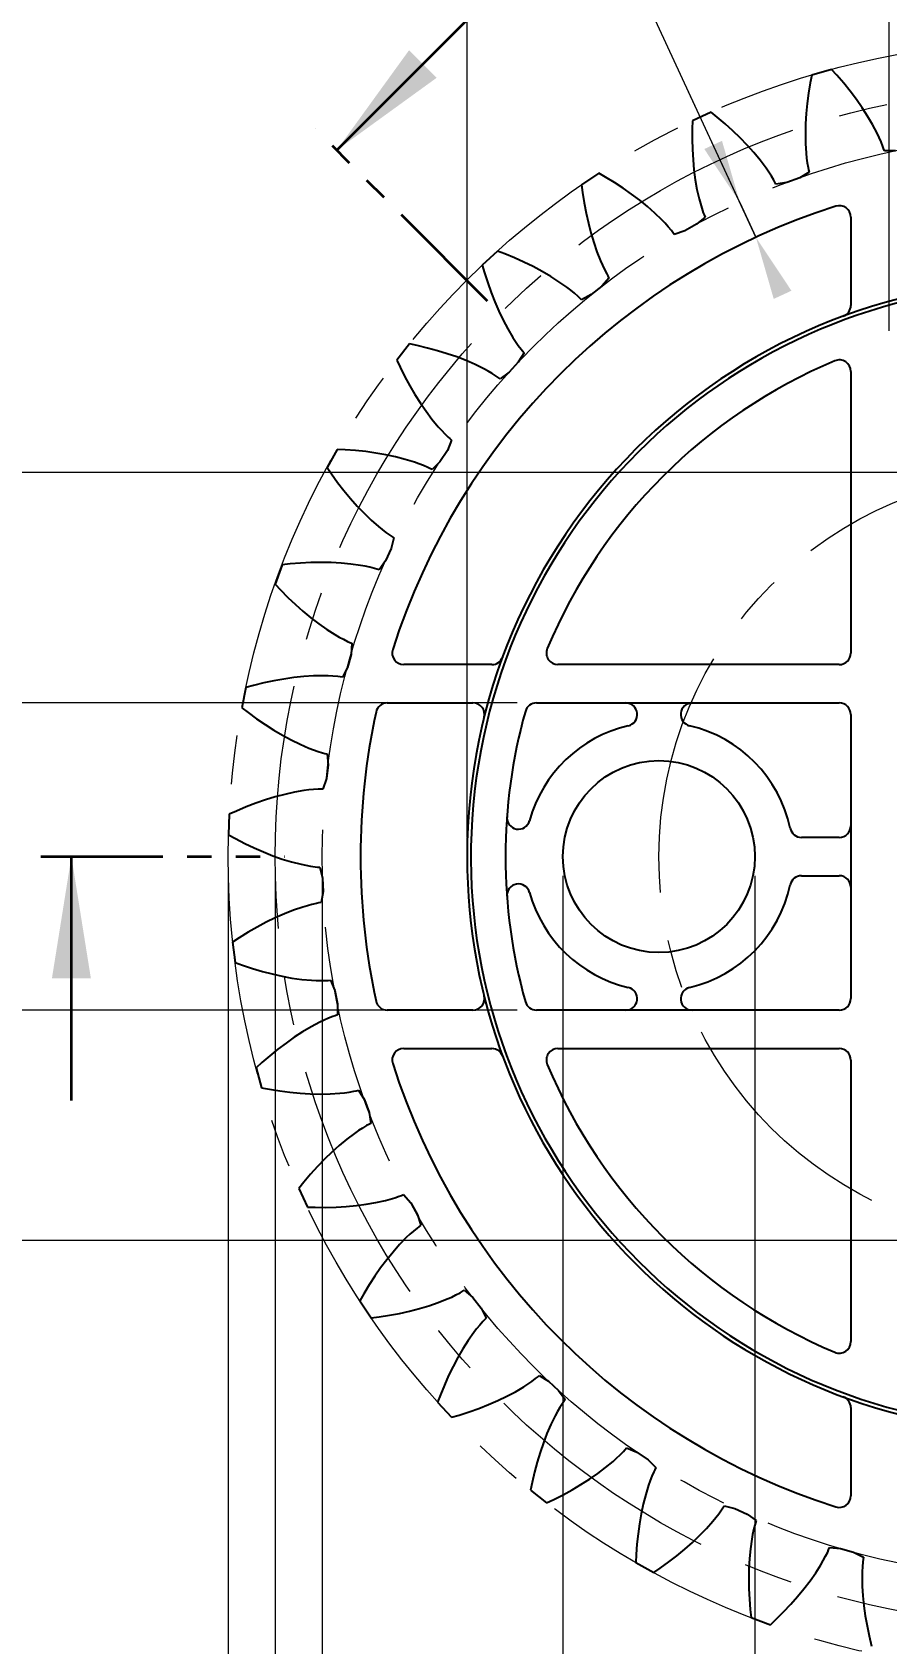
# Model space of a CAD drawing. Header units: millimetres. Extents: x 15 to 589, y 5 to 415.
# Drawn here: x 83.5 to 128.1, y 260.1 to 344.1 of the extents above; entities that cross this region are included whole.
import ezdxf

# ---------------------------------------------------------------- set-up
doc = ezdxf.new("R2010")
doc.units = ezdxf.units.MM
doc.linetypes.add('CENTERX2', pattern=[20.32, 12.7, -2.54, 2.54, -2.54])
doc.linetypes.add('PHANTOM', pattern=[12.7, 6.35, -1.27, 1.27, -1.27, 1.27, -1.27])
doc.styles.add('SLDTEXTSTYLE0', font='TXT', dxfattribs={"width": 0.75})
doc.styles.add('SLDTEXTSTYLE5', font='TXT', dxfattribs={"width": 0.666667})
doc.dimstyles.new('SLDDIMSTYLE0', dxfattribs={"dimtxt": 3.5, "dimasz": 3.302, "dimexe": 0, "dimexo": 0.0625, "dimgap": 0.875, "dimtad": 1, "dimlfac": 0.5, "dimrnd": 1e-09, "dimzin": 12, "dimdsep": 46, "dimtxsty": 'SLDTEXTSTYLE0', "dimsah": 1, "dimcen": 0.09, "dimadec": 0, "dimazin": 3, "dimtfac": 1, "dimtofl": 0, "dimtmove": 0, "dimatfit": 3, "dimfxl": 0, "dimfrac": 2, "dimtolj": 1, "dimtzin": 12, "dimarcsym": 0})
doc.dimstyles.new('SLDDIMSTYLE1', dxfattribs={"dimtxt": 3.5, "dimasz": 3.302, "dimexe": 0, "dimexo": 0.0625, "dimgap": 0.875, "dimtad": 1, "dimlfac": 0.5, "dimrnd": 1e-09, "dimzin": 12, "dimdsep": 46, "dimtxsty": 'SLDTEXTSTYLE0', "dimsah": 1, "dimcen": 0.09, "dimadec": 0, "dimazin": 3, "dimtfac": 1, "dimtmove": 0, "dimatfit": 0, "dimfxl": 0, "dimfrac": 2, "dimtolj": 1, "dimtzin": 12, "dimarcsym": 0})

# ---------------------------------------------------------------- blocks, each defined once
blk = doc.blocks.new('_D')
at = {"color": 7, "linetype": 'Continuous', "lineweight": 0}
for p, q in [((96.208, 300.153), (96.208, 226.2)), ((176.208, 300.153), (176.208, 226.2)), ((96.208, 227.2), (176.208, 227.2))]:
    blk.add_line(p, q, dxfattribs=at)
at = {"color": 7, "linetype": 'Continuous', "lineweight": 18}
for points in [[(96.208, 227.2), (99.51, 226.692), (99.51, 227.708)], [(176.208, 227.2), (172.906, 227.708), (172.906, 226.692)]]:
    blk.add_solid(points, dxfattribs=at)
at = {"color": 7, "linetype": 'Continuous', "lineweight": 18, "char_height": 3.5, "attachment_point": 1, "style": 'SLDTEXTSTYLE0'}
for s, insert in [('%%c', (129.35, 231.712)), ('40,00', (134.628, 231.765))]:
    blk.add_mtext(s, dxfattribs=dict(at, insert=insert))
blk = doc.blocks.new('_D_1')
at = {"color": 7, "linetype": 'Continuous', "lineweight": 0}
for p, q in [((135.208, 321.153), (58.774, 321.153)), ((59.774, 281.153), (59.774, 321.153)), ((135.208, 281.153), (58.774, 281.153))]:
    blk.add_line(p, q, dxfattribs=at)
at = {"color": 7, "linetype": 'Continuous', "lineweight": 18}
for points in [[(59.774, 321.153), (59.266, 317.851), (60.282, 317.851)], [(59.774, 281.153), (60.282, 284.455), (59.266, 284.455)]]:
    blk.add_solid(points, dxfattribs=at)
at = {"color": 7, "linetype": 'Continuous', "lineweight": 18, "char_height": 3.5, "attachment_point": 1, "rotation": 90, "style": 'SLDTEXTSTYLE0'}
for s, insert in [('20,00', (55.208, 298.455)), ('%%c', (55.262, 293.176))]:
    blk.add_mtext(s, dxfattribs=dict(at, insert=insert))
blk = doc.blocks.new('_D_2')
at = {"color": 7, "linetype": 'Continuous', "lineweight": 0}
for p, q in [((98.658, 300.153), (98.658, 233.649)), ((173.759, 300.153), (173.759, 233.649)), ((98.658, 234.649), (173.759, 234.649))]:
    blk.add_line(p, q, dxfattribs=at)
at = {"color": 7, "linetype": 'Continuous', "lineweight": 18}
for points in [[(98.658, 234.649), (101.96, 234.141), (101.96, 235.157)], [(173.759, 234.649), (170.457, 235.157), (170.457, 234.141)]]:
    blk.add_solid(points, dxfattribs=at)
at = {"color": 7, "linetype": 'Continuous', "lineweight": 18, "char_height": 3.5, "attachment_point": 1, "style": 'SLDTEXTSTYLE0'}
for s, insert in [('%%c', (129.35, 239.16)), ('37,55', (134.628, 239.214))]:
    blk.add_mtext(s, dxfattribs=dict(at, insert=insert))
blk = doc.blocks.new('_D_3')
at = {"color": 7, "linetype": 'Continuous', "lineweight": 0}
for p, q in [((93.759, 300.153), (93.759, 217.718)), ((178.658, 300.153), (178.658, 217.718)), ((93.759, 218.718), (178.658, 218.718))]:
    blk.add_line(p, q, dxfattribs=at)
at = {"color": 7, "linetype": 'Continuous', "lineweight": 18}
for points in [[(93.759, 218.718), (97.061, 218.21), (97.061, 219.226)], [(178.658, 218.718), (175.356, 219.226), (175.356, 218.21)]]:
    blk.add_solid(points, dxfattribs=at)
at = {"color": 7, "linetype": 'Continuous', "lineweight": 18, "char_height": 3.5, "attachment_point": 1, "style": 'SLDTEXTSTYLE0'}
for s, insert in [('%%c', (129.35, 223.23)), ('42,45', (134.628, 223.283))]:
    blk.add_mtext(s, dxfattribs=dict(at, insert=insert))
blk = doc.blocks.new('_D_4')
at = {"color": 7, "linetype": 'Continuous', "lineweight": 0}
for p, q in [((121.264, 333.407), (111.315, 354.878)), ((120.422, 335.224), (117.753, 340.985)), ((120.422, 335.224), (121.264, 333.407))]:
    blk.add_line(p, q, dxfattribs=at)
at = {"color": 7, "linetype": 'Continuous', "lineweight": 18}
for points in [[(120.422, 335.224), (119.495, 338.433), (118.573, 338.006)], [(121.264, 333.407), (122.191, 330.198), (123.113, 330.625)]]:
    blk.add_solid(points, dxfattribs=at)
at = {"color": 7, "linetype": 'Continuous', "lineweight": 18, "insert": (115.409, 356.775), "char_height": 3.5, "attachment_point": 1, "rotation": 294.86012, "style": 'SLDTEXTSTYLE0'}
blk.add_mtext('1,00', dxfattribs=at)
blk = doc.blocks.new('_D_5')
at = {"color": 7, "linetype": 'Continuous', "lineweight": 0}
for p, q in [((106.208, 302.153), (106.208, 364.505)), ((166.208, 302.153), (166.208, 364.505)), ((106.208, 363.505), (166.208, 363.505))]:
    blk.add_line(p, q, dxfattribs=at)
at = {"color": 7, "linetype": 'Continuous', "lineweight": 18}
for points in [[(106.208, 363.505), (109.51, 362.997), (109.51, 364.013)], [(166.208, 363.505), (162.906, 364.013), (162.906, 362.997)]]:
    blk.add_solid(points, dxfattribs=at)
at = {"color": 7, "linetype": 'Continuous', "lineweight": 18, "char_height": 3.5, "attachment_point": 1, "style": 'SLDTEXTSTYLE0'}
for s, insert in [('%%c', (129.35, 368.017)), ('30,00', (134.628, 368.07))]:
    blk.add_mtext(s, dxfattribs=dict(at, insert=insert))
blk = doc.blocks.new('_D_6')
at = {"color": 7, "linetype": 'Continuous', "lineweight": 0}
for p, q in [((111.208, 300.153), (111.208, 245.179)), ((121.208, 300.153), (121.208, 245.179)), ((111.208, 246.179), (104.858, 246.179)), ((111.208, 246.179), (121.208, 246.179)), ((121.208, 246.179), (143.316, 246.179))]:
    blk.add_line(p, q, dxfattribs=at)
at = {"color": 7, "linetype": 'Continuous', "lineweight": 18}
for points in [[(111.208, 246.179), (107.906, 246.687), (107.906, 245.671)], [(121.208, 246.179), (124.51, 245.671), (124.51, 246.687)]]:
    blk.add_solid(points, dxfattribs=at)
at = {"color": 7, "linetype": 'Continuous', "lineweight": 18, "char_height": 3.5, "attachment_point": 1}
for s, insert, style in [('4 x', (122.866, 250.744), 'SLDTEXTSTYLE5'), ('%%c', (128.986, 250.69), 'SLDTEXTSTYLE0'), ('5,00', (134.265, 250.744), 'SLDTEXTSTYLE0')]:
    blk.add_mtext(s, dxfattribs=dict(at, insert=insert, style=style))
blk = doc.blocks.new('_D_8')
at = {"color": 7, "linetype": 'Continuous', "lineweight": 0}
for p, q in [((128.208, 328.535), (128.208, 349.789)), ((144.208, 328.535), (144.208, 349.789)), ((128.208, 348.789), (121.858, 348.789)), ((128.208, 348.789), (144.208, 348.789)), ((144.208, 348.789), (150.558, 348.789))]:
    blk.add_line(p, q, dxfattribs=at)
at = {"color": 7, "linetype": 'Continuous', "lineweight": 18}
for points in [[(128.208, 348.789), (124.906, 349.297), (124.906, 348.281)], [(144.208, 348.789), (147.51, 348.281), (147.51, 349.297)]]:
    blk.add_solid(points, dxfattribs=at)
at = {"color": 7, "linetype": 'Continuous', "lineweight": 18, "insert": (133.282, 353.301), "char_height": 3.5, "attachment_point": 1, "style": 'SLDTEXTSTYLE0'}
blk.add_mtext('8,00', dxfattribs=at)
blk = doc.blocks.new('_D_9')
at = {"color": 7, "linetype": 'Continuous', "lineweight": 0}
for p, q in [((70.11, 309.153), (70.11, 315.503)), ((108.827, 309.153), (69.11, 309.153)), ((70.11, 309.153), (70.11, 293.153)), ((108.827, 293.153), (69.11, 293.153)), ((70.11, 293.153), (70.11, 286.803))]:
    blk.add_line(p, q, dxfattribs=at)
at = {"color": 7, "linetype": 'Continuous', "lineweight": 18}
for points in [[(70.11, 309.153), (70.618, 312.455), (69.602, 312.455)], [(70.11, 293.153), (69.602, 289.851), (70.618, 289.851)]]:
    blk.add_solid(points, dxfattribs=at)
at = {"color": 7, "linetype": 'Continuous', "lineweight": 18, "insert": (65.598, 297.109), "char_height": 3.5, "attachment_point": 1, "rotation": 90, "style": 'SLDTEXTSTYLE0'}
blk.add_mtext('8,00', dxfattribs=at)

msp = doc.modelspace()

# ---------------------------------------------------------------- linework, layer by layer
at = {"color": 7, "linetype": 'Continuous', "lineweight": 35}
for p, q in [((108.397, 346.925), (99.416, 337.945)), ((85.589, 288.453), (85.589, 301.153))]:
    msp.add_line(p, q, dxfattribs=at)
at = {"color": 7, "linetype": 'Continuous', "lineweight": 25}
for p, q in [((124.17, 341.86), (124.094, 341.454)), ((125.204, 342.152), (124.17, 341.86)), ((125.481, 341.845), (125.204, 342.152)), ((125.836, 341.431), (125.481, 341.845)), ((124.007, 340.915), (123.937, 340.381)), ((124.094, 341.454), (124.007, 340.915)), ((126.175, 341.012), (125.836, 341.431)), ((126.496, 340.587), (126.175, 341.012)), ((123.937, 340.381), (123.886, 339.851)), ((126.798, 340.156), (126.496, 340.587)), ((127.081, 339.72), (126.798, 340.156)), ((117.95, 339.475), (117.938, 339.062)), ((118.926, 339.925), (117.95, 339.475)), ((119.247, 339.666), (118.926, 339.925)), ((119.663, 339.313), (119.247, 339.666)), ((120.063, 338.952), (119.663, 339.313)), ((123.853, 339.326), (123.84, 338.806)), ((123.886, 339.851), (123.853, 339.326)), ((127.342, 339.278), (127.081, 339.72)), ((127.579, 338.83), (127.342, 339.278)), ((117.938, 339.062), (117.937, 338.517)), ((117.937, 338.517), (117.952, 337.978)), ((120.446, 338.582), (120.063, 338.952)), ((120.812, 338.204), (120.446, 338.582)), ((123.84, 338.806), (123.848, 338.293)), ((123.848, 338.293), (123.88, 337.787)), ((127.687, 338.603), (127.579, 338.83)), ((127.788, 338.375), (127.687, 338.603)), ((127.879, 338.144), (127.788, 338.375)), ((117.952, 337.978), (117.984, 337.447)), ((117.984, 337.447), (118.034, 336.923)), ((121.16, 337.817), (120.812, 338.204)), ((121.487, 337.422), (121.16, 337.817)), ((123.88, 337.787), (123.906, 337.537)), ((123.906, 337.537), (123.94, 337.29)), ((127.92, 338.028), (127.879, 338.144)), ((127.957, 337.911), (127.92, 338.028)), ((128.537, 337.911), (127.957, 337.911)), ((113.073, 336.744), (112.18, 336.147)), ((113.432, 336.538), (113.073, 336.744)), ((118.034, 336.923), (118.102, 336.408)), ((121.791, 337.016), (121.487, 337.422)), ((121.934, 336.809), (121.791, 337.016)), ((122.069, 336.599), (121.934, 336.809)), ((124.038, 336.806), (123.544, 336.503)), ((123.94, 337.29), (123.983, 337.046)), ((123.983, 337.046), (124.008, 336.925)), ((124.008, 336.925), (124.038, 336.806)), ((112.18, 336.147), (112.233, 335.738)), ((113.897, 336.255), (113.432, 336.538)), ((114.349, 335.96), (113.897, 336.255)), ((114.785, 335.655), (114.349, 335.96)), ((118.102, 336.408), (118.19, 335.902)), ((118.19, 335.902), (118.301, 335.407)), ((122.194, 336.386), (122.069, 336.599)), ((122.253, 336.277), (122.194, 336.386)), ((122.309, 336.168), (122.253, 336.277)), ((122.881, 336.258), (122.309, 336.168)), ((123.544, 336.503), (122.881, 336.258)), ((112.233, 335.738), (112.317, 335.199)), ((112.317, 335.199), (112.416, 334.669)), ((115.206, 335.339), (114.785, 335.655)), ((115.61, 335.012), (115.206, 335.339)), ((115.995, 334.672), (115.61, 335.012)), ((118.301, 335.407), (118.366, 335.165)), ((118.366, 335.165), (118.438, 334.926)), ((118.438, 334.926), (118.518, 334.691)), ((112.416, 334.669), (112.531, 334.149)), ((112.531, 334.149), (112.662, 333.639)), ((116.358, 334.319), (115.995, 334.672)), ((116.532, 334.137), (116.358, 334.319)), ((116.698, 333.951), (116.532, 334.137)), ((118.17, 334.086), (117.553, 333.741)), ((118.61, 334.463), (118.17, 334.086)), ((118.518, 334.691), (118.563, 334.576)), ((118.563, 334.576), (118.61, 334.463)), ((126.208, 334.455), (126.208, 329.858)), ((112.662, 333.639), (112.81, 333.141)), ((116.855, 333.76), (116.698, 333.951)), ((116.93, 333.662), (116.855, 333.76)), ((117.002, 333.562), (116.93, 333.662)), ((117.553, 333.741), (117.002, 333.562)), ((107.79, 332.687), (107.001, 331.958)), ((108.176, 332.54), (107.79, 332.687)), ((108.681, 332.332), (108.176, 332.54)), ((112.81, 333.141), (112.976, 332.655)), ((112.976, 332.655), (113.163, 332.184)), ((107.001, 331.958), (107.118, 331.561)), ((109.173, 332.112), (108.681, 332.332)), ((109.652, 331.879), (109.173, 332.112)), ((110.117, 331.633), (109.652, 331.879)), ((110.566, 331.373), (110.117, 331.633)), ((113.163, 332.184), (113.265, 331.955)), ((113.265, 331.955), (113.373, 331.73)), ((113.373, 331.73), (113.49, 331.511)), ((107.118, 331.561), (107.285, 331.042)), ((107.285, 331.042), (107.466, 330.534)), ((111, 331.097), (110.566, 331.373)), ((111.415, 330.806), (111, 331.097)), ((111.614, 330.653), (111.415, 330.806)), ((113.24, 330.859), (112.685, 330.422)), ((113.616, 331.3), (113.24, 330.859)), ((113.49, 331.511), (113.551, 331.404)), ((113.551, 331.404), (113.616, 331.3)), ((107.466, 330.534), (107.66, 330.039)), ((107.66, 330.039), (107.87, 329.556)), ((111.807, 330.495), (111.614, 330.653)), ((111.993, 330.331), (111.807, 330.495)), ((112.082, 330.246), (111.993, 330.331)), ((112.169, 330.159), (112.082, 330.246)), ((112.685, 330.422), (112.169, 330.159)), ((107.87, 329.556), (108.094, 329.087)), ((108.094, 329.087), (108.334, 328.633)), ((108.334, 328.633), (108.592, 328.197)), ((103.207, 327.853), (102.542, 327.009)), ((103.612, 327.768), (103.207, 327.853)), ((104.142, 327.642), (103.612, 327.768)), ((104.663, 327.502), (104.142, 327.642)), ((105.172, 327.347), (104.663, 327.502)), ((108.592, 328.197), (108.729, 327.986)), ((108.729, 327.986), (108.871, 327.781)), ((108.871, 327.781), (109.02, 327.583)), ((109.178, 327.394), (108.875, 326.9)), ((109.02, 327.583), (109.098, 327.487)), ((109.098, 327.487), (109.178, 327.394)), ((102.542, 327.009), (102.719, 326.636)), ((102.719, 326.636), (102.965, 326.149)), ((105.67, 327.176), (105.172, 327.347)), ((106.155, 326.989), (105.67, 327.176)), ((106.626, 326.785), (106.155, 326.989)), ((107.081, 326.562), (106.626, 326.785)), ((107.302, 326.442), (107.081, 326.562)), ((108.875, 326.9), (108.396, 326.382)), ((102.965, 326.149), (103.223, 325.676)), ((107.517, 326.317), (107.302, 326.442)), ((107.727, 326.183), (107.517, 326.317)), ((107.828, 326.114), (107.727, 326.183)), ((107.927, 326.041), (107.828, 326.114)), ((108.396, 326.382), (107.927, 326.041)), ((126.208, 326.42), (126.208, 311.753)), ((103.223, 325.676), (103.493, 325.217)), ((103.493, 325.217), (103.775, 324.773)), ((103.775, 324.773), (104.07, 324.345)), ((104.07, 324.345), (104.379, 323.934)), ((104.379, 323.934), (104.702, 323.544)), ((104.702, 323.544), (104.87, 323.357)), ((104.87, 323.357), (105.042, 323.177)), ((105.042, 323.177), (105.221, 323.005)), ((99.437, 322.362), (98.912, 321.424)), ((99.849, 322.341), (99.437, 322.362)), ((100.393, 322.3), (99.849, 322.341)), ((105.406, 322.843), (105.184, 322.307)), ((105.221, 323.005), (105.312, 322.922)), ((105.312, 322.922), (105.406, 322.843)), ((100.929, 322.243), (100.393, 322.3)), ((101.456, 322.169), (100.929, 322.243)), ((101.975, 322.078), (101.456, 322.169)), ((102.483, 321.97), (101.975, 322.078)), ((102.98, 321.842), (102.483, 321.97)), ((103.465, 321.693), (102.98, 321.842)), ((103.702, 321.609), (103.465, 321.693)), ((103.934, 321.518), (103.702, 321.609)), ((104.162, 321.42), (103.934, 321.518)), ((104.792, 321.72), (104.382, 321.31)), ((105.184, 322.307), (104.792, 321.72)), ((98.912, 321.424), (99.145, 321.083)), ((99.145, 321.083), (99.464, 320.641)), ((104.273, 321.367), (104.162, 321.42)), ((104.382, 321.31), (104.273, 321.367)), ((99.464, 320.641), (99.793, 320.214)), ((99.793, 320.214), (100.132, 319.803)), ((100.132, 319.803), (100.48, 319.408)), ((100.48, 319.408), (100.838, 319.032)), ((100.838, 319.032), (101.207, 318.675)), ((101.207, 318.675), (101.587, 318.339)), ((101.587, 318.339), (101.782, 318.181)), ((101.782, 318.181), (101.981, 318.03)), ((101.981, 318.03), (102.184, 317.888)), ((102.184, 317.888), (102.287, 317.821)), ((102.392, 317.757), (102.257, 317.194)), ((102.287, 317.821), (102.392, 317.757)), ((98.064, 316.464), (97.526, 316.437)), ((98.597, 316.474), (98.064, 316.464)), ((99.123, 316.465), (98.597, 316.474)), ((99.642, 316.438), (99.123, 316.465)), ((101.961, 316.552), (101.621, 316.083)), ((102.257, 317.194), (101.961, 316.552)), ((96.572, 316.349), (96.2, 315.34)), ((96.982, 316.393), (96.572, 316.349)), ((97.526, 316.437), (96.982, 316.393)), ((100.153, 316.389), (99.642, 316.438)), ((100.655, 316.318), (100.153, 316.389)), ((100.902, 316.272), (100.655, 316.318)), ((101.146, 316.219), (100.902, 316.272)), ((101.386, 316.157), (101.146, 316.219)), ((101.504, 316.122), (101.386, 316.157)), ((101.621, 316.083), (101.504, 316.122)), ((96.2, 315.34), (96.483, 315.04)), ((96.483, 315.04), (96.868, 314.653)), ((96.868, 314.653), (97.26, 314.283)), ((97.26, 314.283), (97.658, 313.93)), ((97.658, 313.93), (98.064, 313.594)), ((98.064, 313.594), (98.476, 313.278)), ((98.476, 313.278), (98.897, 312.983)), ((98.897, 312.983), (99.325, 312.712)), ((99.325, 312.712), (99.542, 312.586)), ((99.542, 312.586), (99.762, 312.468)), ((99.762, 312.468), (99.985, 312.359)), ((99.985, 312.359), (100.097, 312.309)), ((100.097, 312.309), (100.211, 312.263)), ((100.211, 312.263), (100.166, 311.685)), ((100.166, 311.685), (99.974, 311.005)), ((99.974, 311.005), (99.711, 310.489)), ((107.503, 311.153), (102.906, 311.153)), ((125.608, 311.153), (110.942, 311.153)), ((94.682, 309.961), (94.473, 308.907)), ((95.081, 310.069), (94.682, 309.961)), ((95.611, 310.197), (95.081, 310.069)), ((96.139, 310.308), (95.611, 310.197)), ((96.663, 310.401), (96.139, 310.308)), ((97.184, 310.475), (96.663, 310.401)), ((97.701, 310.529), (97.184, 310.475)), ((98.213, 310.561), (97.701, 310.529)), ((98.72, 310.569), (98.213, 310.561)), ((98.971, 310.563), (98.72, 310.569)), ((99.22, 310.548), (98.971, 310.563)), ((99.467, 310.525), (99.22, 310.548)), ((99.59, 310.509), (99.467, 310.525)), ((99.711, 310.489), (99.59, 310.509)), ((94.473, 308.907), (94.8, 308.655)), ((102.052, 309.153), (106.517, 309.153)), ((109.827, 309.153), (125.608, 309.153)), ((94.8, 308.655), (95.24, 308.333)), ((95.24, 308.333), (95.685, 308.028)), ((126.208, 308.553), (126.208, 293.753)), ((95.685, 308.028), (96.134, 307.742)), ((96.134, 307.742), (96.587, 307.474)), ((96.587, 307.474), (97.044, 307.227)), ((97.044, 307.227), (97.505, 307.001)), ((97.505, 307.001), (97.971, 306.8)), ((97.971, 306.8), (98.205, 306.71)), ((98.205, 306.71), (98.441, 306.627)), ((98.441, 306.627), (98.678, 306.555)), ((98.678, 306.555), (98.797, 306.523)), ((98.797, 306.523), (98.916, 306.495)), ((98.916, 306.495), (98.962, 305.917)), ((98.962, 305.917), (98.879, 305.216)), ((98.879, 305.216), (98.7, 304.664)), ((95.2, 303.927), (94.696, 303.735)), ((95.703, 304.101), (95.2, 303.927)), ((96.206, 304.256), (95.703, 304.101)), ((96.708, 304.39), (96.206, 304.256)), ((97.209, 304.502), (96.708, 304.39)), ((97.709, 304.589), (97.209, 304.502)), ((97.958, 304.622), (97.709, 304.589)), ((98.206, 304.647), (97.958, 304.622)), ((98.454, 304.662), (98.206, 304.647)), ((98.577, 304.665), (98.454, 304.662)), ((98.7, 304.664), (98.577, 304.665)), ((93.816, 303.356), (93.774, 302.282)), ((94.193, 303.525), (93.816, 303.356)), ((94.696, 303.735), (94.193, 303.525)), ((93.774, 302.282), (94.136, 302.085)), ((94.136, 302.085), (94.622, 301.836)), ((94.622, 301.836), (95.109, 301.605)), ((95.109, 301.605), (95.597, 301.392)), ((95.597, 301.392), (96.086, 301.198)), ((125.608, 302.153), (123.638, 302.153)), ((96.086, 301.198), (96.576, 301.025)), ((96.576, 301.025), (97.067, 300.874)), ((97.067, 300.874), (97.558, 300.748)), ((97.558, 300.748), (97.804, 300.696)), ((97.804, 300.696), (98.049, 300.652)), ((98.049, 300.652), (98.295, 300.617)), ((98.295, 300.617), (98.417, 300.604)), ((98.417, 300.604), (98.54, 300.595)), ((98.54, 300.595), (98.675, 300.032)), ((98.675, 300.032), (98.703, 299.326)), ((123.638, 300.153), (125.608, 300.153)), ((98.703, 299.326), (98.612, 298.753)), ((96.688, 298.171), (96.213, 297.96)), ((97.166, 298.36), (96.688, 298.171)), ((97.645, 298.524), (97.166, 298.36)), ((97.886, 298.595), (97.645, 298.524)), ((98.127, 298.659), (97.886, 298.595)), ((98.369, 298.712), (98.127, 298.659)), ((98.491, 298.735), (98.369, 298.712)), ((98.612, 298.753), (98.491, 298.735)), ((94.803, 297.209), (94.339, 296.923)), ((95.271, 297.478), (94.803, 297.209)), ((95.741, 297.729), (95.271, 297.478)), ((96.213, 297.96), (95.741, 297.729)), ((94.339, 296.923), (93.993, 296.698)), ((93.993, 296.698), (94.119, 295.63)), ((94.119, 295.63), (94.509, 295.492)), ((94.509, 295.492), (95.027, 295.322)), ((95.027, 295.322), (95.544, 295.17)), ((95.544, 295.17), (96.059, 295.036)), ((96.059, 295.036), (96.573, 294.921)), ((96.573, 294.921), (97.084, 294.827)), ((97.084, 294.827), (97.592, 294.755)), ((97.592, 294.755), (98.097, 294.707)), ((98.097, 294.707), (98.348, 294.694)), ((98.348, 294.694), (98.597, 294.689)), ((98.597, 294.689), (98.845, 294.693)), ((98.845, 294.693), (98.968, 294.699)), ((98.968, 294.699), (99.091, 294.71)), ((99.091, 294.71), (99.313, 294.174)), ((99.313, 294.174), (99.45, 293.481)), ((99.45, 293.481), (99.451, 292.902)), ((106.517, 293.153), (102.052, 293.153)), ((125.608, 293.153), (109.827, 293.153)), ((98.083, 292.286), (97.641, 292.025)), ((98.531, 292.523), (98.083, 292.286)), ((98.758, 292.632), (98.531, 292.523)), ((98.986, 292.732), (98.758, 292.632)), ((99.217, 292.823), (98.986, 292.732)), ((99.333, 292.864), (99.217, 292.823)), ((99.451, 292.902), (99.333, 292.864)), ((96.775, 291.44), (96.35, 291.119)), ((97.205, 291.743), (96.775, 291.44)), ((97.641, 292.025), (97.205, 291.743)), ((95.93, 290.781), (95.516, 290.426)), ((96.35, 291.119), (95.93, 290.781)), ((102.906, 291.153), (107.503, 291.153)), ((110.942, 291.153), (125.608, 291.153)), ((126.208, 290.553), (126.208, 275.886)), ((95.516, 290.426), (95.21, 290.148)), ((95.21, 290.148), (95.502, 289.114)), ((95.502, 289.114), (95.908, 289.038)), ((95.908, 289.038), (96.446, 288.951)), ((96.446, 288.951), (96.981, 288.882)), ((96.981, 288.882), (97.511, 288.83)), ((97.511, 288.83), (98.036, 288.797)), ((98.036, 288.797), (98.555, 288.784)), ((98.555, 288.784), (99.069, 288.793)), ((99.069, 288.793), (99.575, 288.825)), ((99.575, 288.825), (99.824, 288.851)), ((99.824, 288.851), (100.072, 288.884)), ((100.072, 288.884), (100.316, 288.927)), ((100.316, 288.927), (100.436, 288.953)), ((100.436, 288.953), (100.556, 288.982)), ((100.556, 288.982), (100.858, 288.488)), ((100.858, 288.488), (101.103, 287.825)), ((100.976, 287.139), (100.762, 287.013)), ((101.084, 287.198), (100.976, 287.139)), ((101.194, 287.253), (101.084, 287.198)), ((101.103, 287.825), (101.194, 287.253)), ((99.94, 286.431), (99.544, 286.104)), ((100.345, 286.736), (99.94, 286.431)), ((100.552, 286.878), (100.345, 286.736)), ((100.762, 287.013), (100.552, 286.878)), ((99.157, 285.757), (98.779, 285.391)), ((99.544, 286.104), (99.157, 285.757)), ((98.049, 284.608), (97.695, 284.192)), ((98.41, 285.007), (98.049, 284.608)), ((98.779, 285.391), (98.41, 285.007)), ((97.695, 284.192), (97.436, 283.87)), ((97.436, 283.87), (97.886, 282.894)), ((97.886, 282.894), (98.299, 282.883)), ((98.299, 282.883), (98.844, 282.881)), ((98.844, 282.881), (99.383, 282.896)), ((99.383, 282.896), (99.915, 282.928)), ((99.915, 282.928), (100.439, 282.978)), ((100.439, 282.978), (100.954, 283.046)), ((100.954, 283.046), (101.46, 283.135)), ((101.46, 283.135), (101.954, 283.246)), ((101.954, 283.246), (102.197, 283.31)), ((102.197, 283.31), (102.436, 283.382)), ((102.436, 283.382), (102.67, 283.463)), ((102.67, 283.463), (102.785, 283.507)), ((102.785, 283.507), (102.899, 283.555)), ((102.899, 283.555), (103.275, 283.114)), ((103.275, 283.114), (103.62, 282.498)), ((103.62, 282.498), (103.799, 281.947)), ((103.042, 281.303), (102.689, 280.939)), ((103.224, 281.476), (103.042, 281.303)), ((103.41, 281.642), (103.224, 281.476)), ((103.602, 281.8), (103.41, 281.642)), ((103.699, 281.875), (103.602, 281.8)), ((103.799, 281.947), (103.699, 281.875)), ((102.35, 280.554), (102.022, 280.15)), ((102.689, 280.939), (102.35, 280.554)), ((101.706, 279.73), (101.401, 279.293)), ((102.022, 280.15), (101.706, 279.73)), ((101.107, 278.842), (100.823, 278.376)), ((101.401, 279.293), (101.107, 278.842)), ((100.823, 278.376), (100.617, 278.018)), ((100.617, 278.018), (101.214, 277.124)), ((104.22, 277.754), (104.706, 277.921)), ((104.706, 277.921), (105.177, 278.108)), ((105.177, 278.108), (105.407, 278.209)), ((105.407, 278.209), (105.631, 278.318)), ((105.631, 278.318), (105.85, 278.434)), ((105.85, 278.434), (105.957, 278.496)), ((105.957, 278.496), (106.062, 278.561)), ((106.062, 278.561), (106.502, 278.184)), ((106.502, 278.184), (106.94, 277.629)), ((101.214, 277.124), (101.624, 277.177)), ((101.624, 277.177), (102.163, 277.261)), ((102.163, 277.261), (102.692, 277.36)), ((102.692, 277.36), (103.213, 277.475)), ((103.213, 277.475), (103.722, 277.606)), ((103.722, 277.606), (104.22, 277.754)), ((106.94, 277.629), (107.203, 277.113)), ((107.115, 277.027), (107.031, 276.937)), ((107.203, 277.113), (107.115, 277.027)), ((106.556, 276.359), (106.264, 275.944)), ((106.708, 276.558), (106.556, 276.359)), ((106.866, 276.752), (106.708, 276.558)), ((107.031, 276.937), (106.866, 276.752)), ((105.989, 275.511), (105.728, 275.061)), ((106.264, 275.944), (105.989, 275.511)), ((105.482, 274.596), (105.249, 274.117)), ((105.728, 275.061), (105.482, 274.596)), ((105.249, 274.117), (105.029, 273.625)), ((109.164, 273.537), (109.375, 273.674)), ((109.375, 273.674), (109.58, 273.816)), ((109.58, 273.816), (109.778, 273.965)), ((109.778, 273.965), (109.874, 274.043)), ((109.874, 274.043), (109.967, 274.123)), ((109.967, 274.123), (110.461, 273.82)), ((110.461, 273.82), (110.98, 273.34)), ((104.822, 273.121), (104.674, 272.735)), ((105.029, 273.625), (104.822, 273.121)), ((107.323, 272.605), (107.806, 272.814)), ((107.806, 272.814), (108.275, 273.038)), ((108.275, 273.038), (108.728, 273.279)), ((108.728, 273.279), (109.164, 273.537)), ((110.98, 273.34), (111.321, 272.872)), ((111.321, 272.872), (111.248, 272.773)), ((104.674, 272.735), (105.404, 271.946)), ((105.404, 271.946), (105.8, 272.062)), ((105.8, 272.062), (106.319, 272.229)), ((106.319, 272.229), (106.827, 272.41)), ((106.827, 272.41), (107.323, 272.605)), ((110.799, 272.026), (110.576, 271.57)), ((110.919, 272.246), (110.799, 272.026)), ((111.045, 272.462), (110.919, 272.246)), ((111.178, 272.671), (111.045, 272.462)), ((111.248, 272.773), (111.178, 272.671)), ((126.208, 272.448), (126.208, 267.851)), ((110.576, 271.57), (110.372, 271.099)), ((110.185, 270.614), (110.015, 270.116)), ((110.372, 271.099), (110.185, 270.614)), ((114.439, 270.257), (114.519, 270.351)), ((114.519, 270.351), (115.054, 270.129)), ((109.86, 269.607), (109.719, 269.087)), ((110.015, 270.116), (109.86, 269.607)), ((113.427, 269.323), (113.817, 269.646)), ((113.817, 269.646), (114.004, 269.814)), ((114.004, 269.814), (114.184, 269.987)), ((114.184, 269.987), (114.357, 270.165)), ((114.357, 270.165), (114.439, 270.257)), ((115.054, 270.129), (115.641, 269.736)), ((115.641, 269.736), (116.051, 269.327)), ((109.719, 269.087), (109.593, 268.556)), ((112.144, 268.438), (112.588, 268.72)), ((112.588, 268.72), (113.017, 269.015)), ((113.017, 269.015), (113.427, 269.323)), ((115.752, 268.646), (115.669, 268.409)), ((115.843, 268.879), (115.752, 268.646)), ((115.942, 269.106), (115.843, 268.879)), ((115.995, 269.217), (115.942, 269.106)), ((116.051, 269.327), (115.995, 269.217)), ((109.593, 268.556), (109.508, 268.152)), ((109.508, 268.152), (110.352, 267.486)), ((110.725, 267.664), (111.212, 267.91)), ((111.212, 267.91), (111.685, 268.168)), ((111.685, 268.168), (112.144, 268.438)), ((115.52, 267.925), (115.392, 267.428)), ((115.669, 268.409), (115.52, 267.925)), ((110.352, 267.486), (110.725, 267.664)), ((115.392, 267.428), (115.283, 266.919)), ((119.331, 266.925), (119.473, 267.128)), ((119.473, 267.128), (119.541, 267.232)), ((119.541, 267.232), (119.604, 267.337)), ((119.604, 267.337), (120.168, 267.201)), ((120.168, 267.201), (120.809, 266.906)), ((115.192, 266.401), (115.119, 265.874)), ((115.283, 266.919), (115.192, 266.401)), ((118.33, 265.782), (118.687, 266.151)), ((118.687, 266.151), (119.022, 266.531)), ((119.022, 266.531), (119.18, 266.727)), ((119.18, 266.727), (119.331, 266.925)), ((120.809, 266.906), (121.278, 266.565)), ((121.204, 266.33), (121.142, 266.09)), ((121.239, 266.448), (121.204, 266.33)), ((121.278, 266.565), (121.239, 266.448)), ((115.062, 265.338), (115.02, 264.794)), ((115.119, 265.874), (115.062, 265.338)), ((117.558, 265.076), (117.953, 265.424)), ((117.953, 265.424), (118.33, 265.782)), ((121.044, 265.599), (120.972, 265.097)), ((121.089, 265.846), (121.044, 265.599)), ((121.142, 266.09), (121.089, 265.846)), ((115.02, 264.794), (114.999, 264.381)), ((116.72, 264.409), (117.147, 264.738)), ((117.147, 264.738), (117.558, 265.076)), ((120.924, 264.586), (120.896, 264.067)), ((120.972, 265.097), (120.924, 264.586)), ((124.649, 264.269), (124.775, 264.487)), ((124.775, 264.487), (124.893, 264.706)), ((124.893, 264.706), (125.002, 264.929)), ((125.002, 264.929), (125.052, 265.042)), ((125.052, 265.042), (125.099, 265.156)), ((125.099, 265.156), (125.676, 265.11)), ((125.676, 265.11), (126.356, 264.918)), ((126.356, 264.918), (126.873, 264.655)), ((126.853, 264.534), (126.837, 264.412)), ((126.873, 264.655), (126.853, 264.534)), ((114.999, 264.381), (115.937, 263.856)), ((115.937, 263.856), (116.278, 264.089)), ((116.278, 264.089), (116.72, 264.409)), ((120.896, 264.067), (120.888, 263.541)), ((124.083, 263.421), (124.378, 263.841)), ((124.378, 263.841), (124.649, 264.269)), ((126.799, 263.916), (126.792, 263.665)), ((126.792, 263.665), (126.8, 263.158)), ((126.813, 264.165), (126.799, 263.916)), ((126.837, 264.412), (126.813, 264.165)), ((120.888, 263.541), (120.897, 263.009)), ((120.897, 263.009), (120.925, 262.47)), ((123.432, 262.603), (123.767, 263.008)), ((123.767, 263.008), (124.083, 263.421)), ((126.8, 263.158), (126.832, 262.646)), ((120.925, 262.47), (120.969, 261.927)), ((120.969, 261.927), (121.013, 261.516)), ((122.708, 261.813), (123.078, 262.204)), ((123.078, 262.204), (123.432, 262.603)), ((126.832, 262.646), (126.886, 262.129)), ((126.886, 262.129), (126.96, 261.608)), ((121.013, 261.516), (122.021, 261.144)), ((122.021, 261.144), (122.321, 261.428)), ((122.321, 261.428), (122.708, 261.813)), ((126.96, 261.608), (127.053, 261.083)), ((127.053, 261.083), (127.164, 260.556)), ((127.164, 260.556), (127.293, 260.026))]:
    msp.add_line(p, q, dxfattribs=at)
at = {"color": 7, "linetype": 'PHANTOM', "lineweight": 35}
for p, q in [((107.274, 330.087), (98.294, 339.068)), ((84.002, 301.153), (96.708, 301.153))]:
    msp.add_line(p, q, dxfattribs=at)
at = {"color": 7, "linetype": 'CENTERX2', "lineweight": 18}
for radius in [42.45, 40, 37.55, 20]:
    msp.add_circle((136.208, 301.153), radius, dxfattribs=at)
at = {"color": 7, "linetype": 'Continuous', "lineweight": 25}
msp.add_circle((116.208, 301.153), 5, dxfattribs=at)
for centre, radius, start, end in [((136.208, 301.153), 35.549, 107.6561, 162.3439), ((125.608, 334.455), 0.6, 0, 107.6561), ((136.208, 301.153), 30, 90, 180), ((136.208, 301.153), 29.8, 90, 344.53399), ((125.608, 329.858), 0.6, 290.2676, 0), ((136.208, 301.153), 28, 112.75934, 157.24066), ((125.608, 326.42), 0.6, 0, 112.75934), ((102.906, 311.753), 0.6, 162.3439, 270), ((107.503, 311.753), 0.6, 270, 339.7324), ((110.942, 311.753), 0.6, 157.24066, 270), ((125.608, 311.753), 0.6, 270, 0), ((102.052, 308.553), 0.6, 90, 167.77566), ((106.517, 308.553), 0.6, 346.00542, 90), ((109.827, 308.553), 0.6, 90, 164.33139), ((114.476, 308.553), 0.6, 283.17355, 90), ((117.941, 308.553), 0.6, 90, 256.82645), ((125.608, 308.553), 0.6, 0, 90), ((136.208, 301.153), 35.549, 167.77566, 192.22434), ((136.208, 301.153), 28, 164.33139, 195.66861), ((116.208, 301.153), 7, 103.17355, 164.53979), ((116.208, 301.153), 7, 12.1532, 76.82645), ((108.883, 303.179), 0.6, 175.75974, 344.53979), ((123.638, 302.753), 0.6, 192.1532, 270), ((125.608, 302.753), 0.6, 270, 0), ((136.208, 301.153), 30, 180, 344.53399), ((108.883, 299.127), 0.6, 15.46021, 184.24026), ((116.208, 301.153), 7, 283.17355, 347.8468), ((123.638, 299.553), 0.6, 90, 167.8468), ((125.608, 299.553), 0.6, 0, 90), ((116.208, 301.153), 7, 195.46021, 256.82645), ((106.517, 293.753), 0.6, 270, 13.99458), ((114.476, 293.753), 0.6, 270, 76.82645), ((117.941, 293.753), 0.6, 103.17355, 270), ((102.052, 293.753), 0.6, 192.22434, 270), ((109.827, 293.753), 0.6, 195.66861, 270), ((125.608, 293.753), 0.6, 270, 0), ((102.906, 290.553), 0.6, 90, 197.6561), ((107.503, 290.553), 0.6, 20.2676, 90), ((110.942, 290.553), 0.6, 90, 202.75934), ((125.608, 290.553), 0.6, 0, 90), ((136.208, 301.153), 35.549, 197.6561, 252.3439), ((136.208, 301.153), 28, 202.75934, 247.24066), ((125.608, 275.886), 0.6, 247.24066, 0), ((125.608, 272.448), 0.6, 0, 69.7324), ((125.608, 267.851), 0.6, 252.3439, 0)]:
    msp.add_arc(centre, radius, start, end, dxfattribs=at)
at = {"color": 7, "linetype": 'Continuous', "lineweight": 35}
for points in [[(99.416, 337.945), (104.625, 341.717), (103.188, 343.154)], [(85.589, 301.153), (84.573, 294.803), (86.605, 294.803)]]:
    msp.add_solid(points, dxfattribs=at)

# ---------------------------------------------------------------- dimensions: what is measured, and where the dimension line sits
at = {"color": 7, "linetype": 'Continuous', "lineweight": 18}
for base, p1, p2, angle, picture, middle in [((166.208, 363.505), (106.208, 301.153), (166.208, 301.153), 0, '_D_5', (137.808, 363.505)), ((59.774, 321.153), (136.208, 281.153), (136.208, 321.153), 90, '_D_1', (59.774, 301.634))]:
    dim = msp.add_linear_dim(base=base, p1=p1, p2=p2, angle=angle, text='%%c<>', dimstyle='SLDDIMSTYLE0', dxfattribs=at)
    dim.commit()
    dim.dimension.update_dxf_attribs({"geometry": picture, "text_midpoint": middle, "dimtype": 160})
for base, p1, p2, angle, picture, middle in [((121.264, 333.407), (120.422, 335.224), (121.264, 333.407), 294.86012, '_D_4', (113.218, 350.772)), ((70.11, 293.153), (109.827, 309.153), (109.827, 293.153), 90, '_D_9', (70.11, 301.634))]:
    dim = msp.add_linear_dim(base=base, p1=p1, p2=p2, angle=angle, dimstyle='SLDDIMSTYLE1', dxfattribs=at)
    dim.commit()
    dim.dimension.update_dxf_attribs({"geometry": picture, "text_midpoint": middle, "dimtype": 160})
dim = msp.add_linear_dim(base=(144.208, 348.789), p1=(128.208, 327.535), p2=(144.208, 327.535), dimstyle='SLDDIMSTYLE1', dxfattribs=at)
dim.commit()
dim.dimension.update_dxf_attribs({"geometry": '_D_8', "text_midpoint": (137.808, 348.789), "dimtype": 160})
for base, p1, p2, text, dimstyle, picture, middle in [((178.658, 218.718), (93.759, 301.153), (178.658, 301.153), '%%c<>', 'SLDDIMSTYLE0', '_D_3', (137.808, 218.718)), ((176.208, 227.2), (96.208, 301.153), (176.208, 301.153), '%%c<>', 'SLDDIMSTYLE0', '_D', (137.808, 227.2)), ((173.759, 234.649), (98.658, 301.153), (173.759, 301.153), '%%c<>', 'SLDDIMSTYLE0', '_D_2', (137.808, 234.649)), ((121.208, 246.179), (111.208, 301.153), (121.208, 301.153), '4 x%%c<>', 'SLDDIMSTYLE1', '_D_6', (133.091, 246.179))]:
    dim = msp.add_linear_dim(base=base, p1=p1, p2=p2, text=text, dimstyle=dimstyle, dxfattribs=at)
    dim.commit()
    dim.dimension.update_dxf_attribs({"geometry": picture, "text_midpoint": middle, "dimtype": 160})

doc.saveas('drawing.dxf')
